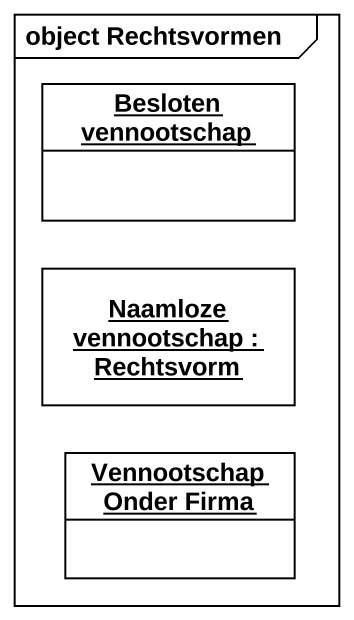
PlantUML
@startuml
mainframe object Rechtsvormen
hide circle
hide empty members
object "Besloten vennootschap" as Besloten_vennootschap
object "Naamloze vennootschap : Rechtsvorm" as Naamloze_vennootschap
object "Vennootschap Onder Firma" as Vennootschap_Onder_Firma
@enduml
